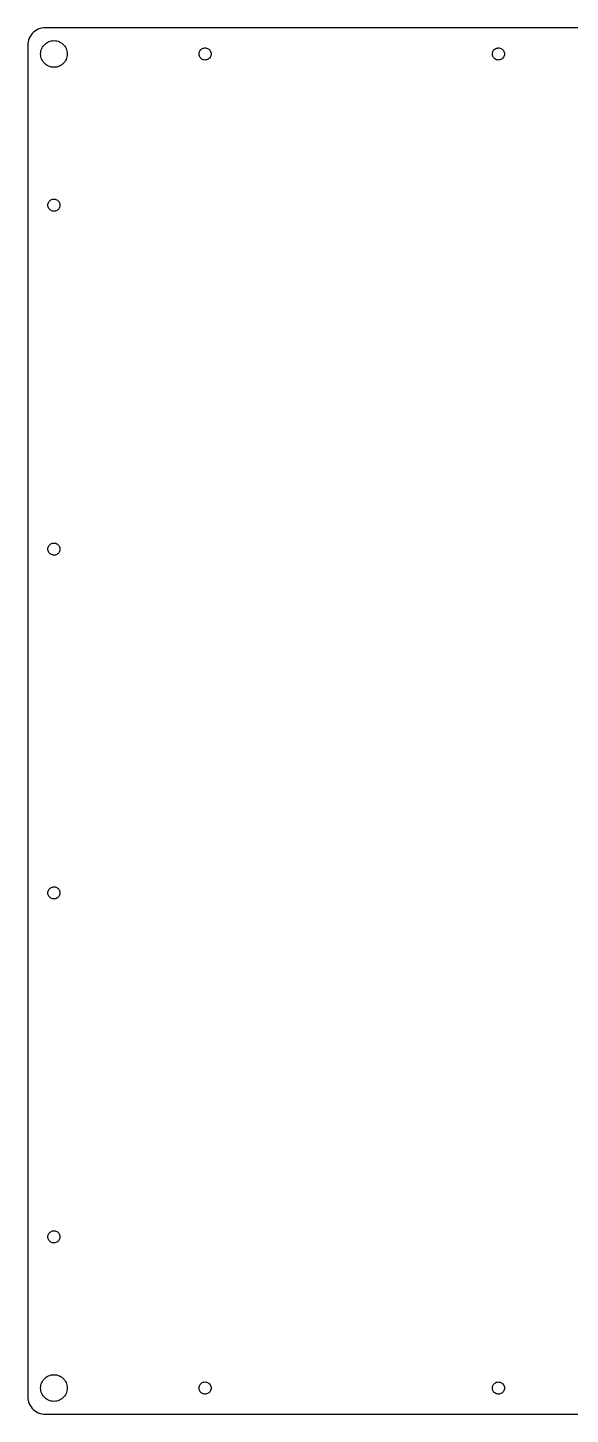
# Model space of a CAD drawing. Header units: metres. Extents: x -215 to 215, y -195 to 195.
# Drawn here: x -214.9 to -62.3, y -194.9 to 194.9 of the extents above; entities that cross this region are included whole.
import ezdxf

# ---------------------------------------------------------------- set-up
doc = ezdxf.new("R2010")
doc.units = ezdxf.units.M

msp = doc.modelspace()

# ---------------------------------------------------------------- linework, layer by layer
for p, q in [((-209.875, 194.875), (-210.398, 194.848)), ((209.875, 194.875), (-209.875, 194.875)), ((-214.63, 191.42), (-214.766, 190.915)), ((-214.443, 191.909), (-214.63, 191.42)), ((-214.205, 192.375), (-214.443, 191.909)), ((-213.92, 192.814), (-214.205, 192.375)), ((-213.591, 193.221), (-213.92, 192.814)), ((-213.221, 193.591), (-213.591, 193.221)), ((-212.814, 193.92), (-213.221, 193.591)), ((-212.375, 194.205), (-212.814, 193.92)), ((-211.909, 194.443), (-212.375, 194.205)), ((-211.42, 194.63), (-211.909, 194.443)), ((-210.915, 194.766), (-211.42, 194.63)), ((-210.398, 194.848), (-210.915, 194.766)), ((-209.025, 190.926), (-208.659, 191.066)), ((-208.659, 191.066), (-208.28, 191.168)), ((-208.28, 191.168), (-207.892, 191.229)), ((-207.892, 191.229), (-207.5, 191.25)), ((-207.5, 191.25), (-207.108, 191.229)), ((-207.108, 191.229), (-206.72, 191.168)), ((-206.72, 191.168), (-206.341, 191.066)), ((-206.341, 191.066), (-205.975, 190.926)), ((-214.848, 190.398), (-214.875, 189.875)), ((-214.875, 189.875), (-214.875, -189.875)), ((-214.766, 190.915), (-214.848, 190.398)), ((-211.25, 187.5), (-211.229, 187.892)), ((-211.229, 187.108), (-211.25, 187.5)), ((-211.229, 187.892), (-211.168, 188.28)), ((-211.168, 186.72), (-211.229, 187.108)), ((-211.168, 188.28), (-211.066, 188.659)), ((-211.066, 188.659), (-210.926, 189.025)), ((-210.926, 189.025), (-210.748, 189.375)), ((-210.748, 189.375), (-210.534, 189.704)), ((-210.534, 189.704), (-210.287, 190.009)), ((-210.287, 190.009), (-210.009, 190.287)), ((-210.009, 190.287), (-209.704, 190.534)), ((-209.704, 190.534), (-209.375, 190.748)), ((-209.375, 190.748), (-209.025, 190.926)), ((-205.975, 190.926), (-205.625, 190.748)), ((-205.625, 190.748), (-205.296, 190.534)), ((-205.296, 190.534), (-204.991, 190.287)), ((-204.991, 190.287), (-204.713, 190.009)), ((-204.713, 190.009), (-204.466, 189.704)), ((-204.466, 189.704), (-204.252, 189.375)), ((-204.252, 189.375), (-204.074, 189.025)), ((-204.074, 189.025), (-203.934, 188.659)), ((-203.934, 188.659), (-203.832, 188.28)), ((-203.832, 188.28), (-203.771, 187.892)), ((-203.771, 187.108), (-203.832, 186.72)), ((-203.771, 187.892), (-203.75, 187.5)), ((-203.75, 187.5), (-203.771, 187.108)), ((-166.695, 187.624), (-166.659, 187.87)), ((-166.695, 187.376), (-166.695, 187.624)), ((-166.659, 187.13), (-166.695, 187.376)), ((-166.659, 187.87), (-166.588, 188.107)), ((-166.588, 186.893), (-166.659, 187.13)), ((-166.588, 188.107), (-166.482, 188.332)), ((-166.482, 188.332), (-166.346, 188.539)), ((-166.346, 188.539), (-166.18, 188.724)), ((-166.18, 188.724), (-165.989, 188.883)), ((-165.989, 188.883), (-165.777, 189.012)), ((-165.777, 189.012), (-165.549, 189.109)), ((-165.549, 189.109), (-165.309, 189.172)), ((-165.309, 189.172), (-165.062, 189.199)), ((-165.062, 189.199), (-164.814, 189.19)), ((-164.814, 189.19), (-164.57, 189.145)), ((-164.57, 189.145), (-164.335, 189.065)), ((-164.335, 189.065), (-164.114, 188.951)), ((-164.114, 188.951), (-163.913, 188.807)), ((-163.913, 188.807), (-163.734, 188.634)), ((-163.734, 188.634), (-163.582, 188.438)), ((-163.582, 188.438), (-163.461, 188.222)), ((-163.461, 188.222), (-163.372, 187.99)), ((-163.372, 187.99), (-163.318, 187.748)), ((-163.318, 187.252), (-163.372, 187.01)), ((-163.318, 187.748), (-163.3, 187.5)), ((-163.3, 187.5), (-163.318, 187.252)), ((-84.1955, 187.624), (-84.1593, 187.87)), ((-84.1955, 187.376), (-84.1955, 187.624)), ((-84.1593, 187.13), (-84.1955, 187.376)), ((-84.1593, 187.87), (-84.0878, 188.107)), ((-84.0878, 186.893), (-84.1593, 187.13)), ((-84.0878, 188.107), (-83.9825, 188.332)), ((-83.9825, 188.332), (-83.8455, 188.539)), ((-83.8455, 188.539), (-83.6799, 188.724)), ((-83.6799, 188.724), (-83.4892, 188.883)), ((-83.4892, 188.883), (-83.2773, 189.012)), ((-83.2773, 189.012), (-83.0489, 189.109)), ((-83.0489, 189.109), (-82.8088, 189.172)), ((-82.8088, 189.172), (-82.5621, 189.199)), ((-82.5621, 189.199), (-82.3141, 189.19)), ((-82.3141, 189.19), (-82.07, 189.145)), ((-82.07, 189.145), (-81.8351, 189.065)), ((-81.8351, 189.065), (-81.6144, 188.951)), ((-81.6144, 188.951), (-81.4126, 188.807)), ((-81.4126, 188.807), (-81.2339, 188.634)), ((-81.2339, 188.634), (-81.0822, 188.438)), ((-81.0822, 188.438), (-80.9607, 188.222)), ((-80.9607, 188.222), (-80.8721, 187.99)), ((-80.8721, 187.99), (-80.8181, 187.748)), ((-80.8181, 187.252), (-80.8721, 187.01)), ((-80.8181, 187.748), (-80.8, 187.5)), ((-80.8, 187.5), (-80.8181, 187.252)), ((-211.066, 186.341), (-211.168, 186.72)), ((-210.926, 185.975), (-211.066, 186.341)), ((-210.748, 185.625), (-210.926, 185.975)), ((-210.534, 185.296), (-210.748, 185.625)), ((-210.287, 184.991), (-210.534, 185.296)), ((-210.009, 184.713), (-210.287, 184.991)), ((-209.704, 184.466), (-210.009, 184.713)), ((-209.375, 184.252), (-209.704, 184.466)), ((-209.025, 184.074), (-209.375, 184.252)), ((-208.659, 183.934), (-209.025, 184.074)), ((-208.28, 183.832), (-208.659, 183.934)), ((-207.892, 183.771), (-208.28, 183.832)), ((-207.5, 183.75), (-207.892, 183.771)), ((-207.108, 183.771), (-207.5, 183.75)), ((-206.72, 183.832), (-207.108, 183.771)), ((-206.341, 183.934), (-206.72, 183.832)), ((-205.975, 184.074), (-206.341, 183.934)), ((-205.625, 184.252), (-205.975, 184.074)), ((-205.296, 184.466), (-205.625, 184.252)), ((-204.991, 184.713), (-205.296, 184.466)), ((-204.713, 184.991), (-204.991, 184.713)), ((-204.466, 185.296), (-204.713, 184.991)), ((-204.252, 185.625), (-204.466, 185.296)), ((-204.074, 185.975), (-204.252, 185.625)), ((-203.934, 186.341), (-204.074, 185.975)), ((-203.832, 186.72), (-203.934, 186.341)), ((-166.482, 186.668), (-166.588, 186.893)), ((-166.346, 186.461), (-166.482, 186.668)), ((-166.18, 186.276), (-166.346, 186.461)), ((-165.989, 186.117), (-166.18, 186.276)), ((-165.777, 185.988), (-165.989, 186.117)), ((-165.549, 185.891), (-165.777, 185.988)), ((-165.309, 185.828), (-165.549, 185.891)), ((-165.062, 185.801), (-165.309, 185.828)), ((-164.814, 185.81), (-165.062, 185.801)), ((-164.57, 185.855), (-164.814, 185.81)), ((-164.335, 185.935), (-164.57, 185.855)), ((-164.114, 186.049), (-164.335, 185.935)), ((-163.913, 186.193), (-164.114, 186.049)), ((-163.734, 186.366), (-163.913, 186.193)), ((-163.582, 186.562), (-163.734, 186.366)), ((-163.461, 186.778), (-163.582, 186.562)), ((-163.372, 187.01), (-163.461, 186.778)), ((-83.9825, 186.668), (-84.0878, 186.893)), ((-83.8455, 186.461), (-83.9825, 186.668)), ((-83.6799, 186.276), (-83.8455, 186.461)), ((-83.4892, 186.117), (-83.6799, 186.276)), ((-83.2773, 185.988), (-83.4892, 186.117)), ((-83.0489, 185.891), (-83.2773, 185.988)), ((-82.8088, 185.828), (-83.0489, 185.891)), ((-82.5621, 185.801), (-82.8088, 185.828)), ((-82.3141, 185.81), (-82.5621, 185.801)), ((-82.07, 185.855), (-82.3141, 185.81)), ((-81.8351, 185.935), (-82.07, 185.855)), ((-81.6144, 186.049), (-81.8351, 185.935)), ((-81.4126, 186.193), (-81.6144, 186.049)), ((-81.2339, 186.366), (-81.4126, 186.193)), ((-81.0822, 186.562), (-81.2339, 186.366)), ((-80.9607, 186.778), (-81.0822, 186.562)), ((-80.8721, 187.01), (-80.9607, 186.778)), ((-209.2, 145), (-209.182, 145.248)), ((-209.182, 144.752), (-209.2, 145)), ((-209.182, 145.248), (-209.128, 145.49)), ((-209.128, 144.51), (-209.182, 144.752)), ((-209.128, 145.49), (-209.039, 145.722)), ((-209.039, 144.278), (-209.128, 144.51)), ((-209.039, 145.722), (-208.918, 145.938)), ((-208.918, 144.062), (-209.039, 144.278)), ((-208.918, 145.938), (-208.766, 146.134)), ((-208.766, 146.134), (-208.587, 146.307)), ((-208.587, 146.307), (-208.386, 146.451)), ((-208.386, 146.451), (-208.165, 146.565)), ((-208.165, 146.565), (-207.93, 146.645)), ((-207.93, 146.645), (-207.686, 146.69)), ((-207.686, 146.69), (-207.438, 146.699)), ((-207.438, 146.699), (-207.191, 146.672)), ((-207.191, 146.672), (-206.951, 146.609)), ((-206.951, 146.609), (-206.723, 146.512)), ((-206.723, 146.512), (-206.511, 146.383)), ((-206.511, 146.383), (-206.32, 146.224)), ((-206.32, 146.224), (-206.154, 146.039)), ((-206.154, 146.039), (-206.018, 145.832)), ((-206.018, 145.832), (-205.912, 145.607)), ((-205.912, 144.393), (-206.018, 144.168)), ((-205.912, 145.607), (-205.841, 145.37)), ((-205.841, 144.63), (-205.912, 144.393)), ((-205.841, 145.37), (-205.805, 145.124)), ((-205.805, 144.876), (-205.841, 144.63)), ((-205.805, 145.124), (-205.805, 144.876)), ((-208.766, 143.866), (-208.918, 144.062)), ((-208.587, 143.693), (-208.766, 143.866)), ((-208.386, 143.549), (-208.587, 143.693)), ((-208.165, 143.435), (-208.386, 143.549)), ((-207.93, 143.355), (-208.165, 143.435)), ((-207.686, 143.31), (-207.93, 143.355)), ((-207.438, 143.301), (-207.686, 143.31)), ((-207.191, 143.328), (-207.438, 143.301)), ((-206.951, 143.391), (-207.191, 143.328)), ((-206.723, 143.488), (-206.951, 143.391)), ((-206.511, 143.617), (-206.723, 143.488)), ((-206.32, 143.776), (-206.511, 143.617)), ((-206.154, 143.961), (-206.32, 143.776)), ((-206.018, 144.168), (-206.154, 143.961)), ((-209.2, 48.3333), (-209.182, 48.5809)), ((-209.182, 48.0858), (-209.2, 48.3333)), ((-209.182, 48.5809), (-209.128, 48.8231)), ((-209.128, 47.8436), (-209.182, 48.0858)), ((-209.128, 48.8231), (-209.039, 49.0549)), ((-209.039, 47.6118), (-209.128, 47.8436)), ((-209.039, 49.0549), (-208.918, 49.2713)), ((-208.918, 47.3953), (-209.039, 47.6118)), ((-208.918, 49.2713), (-208.766, 49.4678)), ((-208.766, 47.1989), (-208.918, 47.3953)), ((-208.766, 49.4678), (-208.587, 49.64)), ((-208.587, 47.0266), (-208.766, 47.1989)), ((-208.587, 49.64), (-208.386, 49.7844)), ((-208.386, 46.8822), (-208.587, 47.0266)), ((-208.386, 49.7844), (-208.165, 49.8979)), ((-208.165, 46.7687), (-208.386, 46.8822)), ((-208.165, 49.8979), (-207.93, 49.978)), ((-207.93, 49.978), (-207.686, 50.0231)), ((-207.686, 50.0231), (-207.438, 50.0322)), ((-207.438, 50.0322), (-207.191, 50.0051)), ((-207.191, 50.0051), (-206.951, 49.9423)), ((-206.951, 49.9423), (-206.723, 49.8452)), ((-206.723, 46.8214), (-206.951, 46.7244)), ((-206.723, 49.8452), (-206.511, 49.7159)), ((-206.511, 46.9507), (-206.723, 46.8214)), ((-206.511, 49.7159), (-206.32, 49.5572)), ((-206.32, 47.1095), (-206.511, 46.9507)), ((-206.32, 49.5572), (-206.154, 49.3723)), ((-206.154, 47.2943), (-206.32, 47.1095)), ((-206.154, 49.3723), (-206.018, 49.1653)), ((-206.018, 47.5013), (-206.154, 47.2943)), ((-206.018, 49.1653), (-205.912, 48.9406)), ((-205.912, 47.726), (-206.018, 47.5013)), ((-205.912, 48.9406), (-205.841, 48.703)), ((-205.841, 47.9637), (-205.912, 47.726)), ((-205.841, 48.703), (-205.805, 48.4574)), ((-205.805, 48.2092), (-205.841, 47.9637)), ((-205.805, 48.4574), (-205.805, 48.2092)), ((-207.93, 46.6886), (-208.165, 46.7687)), ((-207.686, 46.6435), (-207.93, 46.6886)), ((-207.438, 46.6345), (-207.686, 46.6435)), ((-207.191, 46.6616), (-207.438, 46.6345)), ((-206.951, 46.7244), (-207.191, 46.6616)), ((-208.386, -46.8822), (-208.165, -46.7687)), ((-208.165, -46.7687), (-207.93, -46.6886)), ((-207.93, -46.6886), (-207.686, -46.6435)), ((-207.686, -46.6435), (-207.438, -46.6345)), ((-207.438, -46.6345), (-207.191, -46.6616)), ((-207.191, -46.6616), (-206.951, -46.7244)), ((-206.951, -46.7244), (-206.723, -46.8214)), ((-209.2, -48.3333), (-209.182, -48.0858)), ((-209.182, -48.5809), (-209.2, -48.3333)), ((-209.182, -48.0858), (-209.128, -47.8436)), ((-209.128, -48.8231), (-209.182, -48.5809)), ((-209.128, -47.8436), (-209.039, -47.6118)), ((-209.039, -49.0549), (-209.128, -48.8231)), ((-209.039, -47.6118), (-208.918, -47.3953)), ((-208.918, -49.2713), (-209.039, -49.0549)), ((-208.918, -47.3953), (-208.766, -47.1989)), ((-208.766, -49.4678), (-208.918, -49.2713)), ((-208.766, -47.1989), (-208.587, -47.0266)), ((-208.587, -49.64), (-208.766, -49.4678)), ((-208.587, -47.0266), (-208.386, -46.8822)), ((-208.386, -49.7844), (-208.587, -49.64)), ((-208.165, -49.8979), (-208.386, -49.7844)), ((-207.93, -49.978), (-208.165, -49.8979)), ((-207.686, -50.0231), (-207.93, -49.978)), ((-207.438, -50.0322), (-207.686, -50.0231)), ((-207.191, -50.0051), (-207.438, -50.0322)), ((-206.951, -49.9423), (-207.191, -50.0051)), ((-206.723, -49.8452), (-206.951, -49.9423)), ((-206.723, -46.8214), (-206.511, -46.9507)), ((-206.511, -49.7159), (-206.723, -49.8452)), ((-206.511, -46.9507), (-206.32, -47.1095)), ((-206.32, -49.5572), (-206.511, -49.7159)), ((-206.32, -47.1095), (-206.154, -47.2943)), ((-206.154, -49.3723), (-206.32, -49.5572)), ((-206.154, -47.2943), (-206.018, -47.5013)), ((-206.018, -49.1653), (-206.154, -49.3723)), ((-206.018, -47.5013), (-205.912, -47.726)), ((-205.912, -48.9406), (-206.018, -49.1653)), ((-205.912, -47.726), (-205.841, -47.9637)), ((-205.841, -48.703), (-205.912, -48.9406)), ((-205.841, -47.9637), (-205.805, -48.2092)), ((-205.805, -48.4574), (-205.841, -48.703)), ((-205.805, -48.2092), (-205.805, -48.4574)), ((-209.039, -144.278), (-208.918, -144.062)), ((-208.918, -144.062), (-208.766, -143.866)), ((-208.766, -143.866), (-208.587, -143.693)), ((-208.587, -143.693), (-208.386, -143.549)), ((-208.386, -143.549), (-208.165, -143.435)), ((-208.165, -143.435), (-207.93, -143.355)), ((-207.93, -143.355), (-207.686, -143.31)), ((-207.686, -143.31), (-207.438, -143.301)), ((-207.438, -143.301), (-207.191, -143.328)), ((-207.191, -143.328), (-206.951, -143.391)), ((-206.951, -143.391), (-206.723, -143.488)), ((-206.723, -143.488), (-206.511, -143.617)), ((-206.511, -143.617), (-206.32, -143.776)), ((-206.32, -143.776), (-206.154, -143.961)), ((-206.154, -143.961), (-206.018, -144.168)), ((-206.018, -144.168), (-205.912, -144.393)), ((-209.2, -145), (-209.182, -144.752)), ((-209.182, -145.248), (-209.2, -145)), ((-209.182, -144.752), (-209.128, -144.51)), ((-209.128, -145.49), (-209.182, -145.248)), ((-209.128, -144.51), (-209.039, -144.278)), ((-209.039, -145.722), (-209.128, -145.49)), ((-208.918, -145.938), (-209.039, -145.722)), ((-208.766, -146.134), (-208.918, -145.938)), ((-208.587, -146.307), (-208.766, -146.134)), ((-208.386, -146.451), (-208.587, -146.307)), ((-208.165, -146.565), (-208.386, -146.451)), ((-207.93, -146.645), (-208.165, -146.565)), ((-207.686, -146.69), (-207.93, -146.645)), ((-207.438, -146.699), (-207.686, -146.69)), ((-207.191, -146.672), (-207.438, -146.699)), ((-206.951, -146.609), (-207.191, -146.672)), ((-206.723, -146.512), (-206.951, -146.609)), ((-206.511, -146.383), (-206.723, -146.512)), ((-206.32, -146.224), (-206.511, -146.383)), ((-206.154, -146.039), (-206.32, -146.224)), ((-206.018, -145.832), (-206.154, -146.039)), ((-205.912, -145.607), (-206.018, -145.832)), ((-205.912, -144.393), (-205.841, -144.63)), ((-205.841, -145.37), (-205.912, -145.607)), ((-205.841, -144.63), (-205.805, -144.876)), ((-205.805, -145.124), (-205.841, -145.37)), ((-205.805, -144.876), (-205.805, -145.124)), ((-211.229, -187.108), (-211.168, -186.72)), ((-211.168, -186.72), (-211.066, -186.341)), ((-211.066, -186.341), (-210.926, -185.975)), ((-210.926, -185.975), (-210.748, -185.625)), ((-210.748, -185.625), (-210.534, -185.296)), ((-210.534, -185.296), (-210.287, -184.991)), ((-210.287, -184.991), (-210.009, -184.713)), ((-210.009, -184.713), (-209.704, -184.466)), ((-209.704, -184.466), (-209.375, -184.252)), ((-209.375, -184.252), (-209.025, -184.074)), ((-209.025, -184.074), (-208.659, -183.934)), ((-208.659, -183.934), (-208.28, -183.832)), ((-208.28, -183.832), (-207.892, -183.771)), ((-207.892, -183.771), (-207.5, -183.75)), ((-207.5, -183.75), (-207.108, -183.771)), ((-207.108, -183.771), (-206.72, -183.832)), ((-206.72, -183.832), (-206.341, -183.934)), ((-206.341, -183.934), (-205.975, -184.074)), ((-205.975, -184.074), (-205.625, -184.252)), ((-205.625, -184.252), (-205.296, -184.466)), ((-205.296, -184.466), (-204.991, -184.713)), ((-204.991, -184.713), (-204.713, -184.991)), ((-204.713, -184.991), (-204.466, -185.296)), ((-204.466, -185.296), (-204.252, -185.625)), ((-204.252, -185.625), (-204.074, -185.975)), ((-204.074, -185.975), (-203.934, -186.341)), ((-203.934, -186.341), (-203.832, -186.72)), ((-203.832, -186.72), (-203.771, -187.108)), ((-166.659, -187.13), (-166.588, -186.893)), ((-166.588, -186.893), (-166.482, -186.668)), ((-166.482, -186.668), (-166.346, -186.461)), ((-166.346, -186.461), (-166.18, -186.276)), ((-166.18, -186.276), (-165.989, -186.117)), ((-165.989, -186.117), (-165.777, -185.988)), ((-165.777, -185.988), (-165.549, -185.891)), ((-165.549, -185.891), (-165.309, -185.828)), ((-165.309, -185.828), (-165.062, -185.801)), ((-165.062, -185.801), (-164.814, -185.81)), ((-164.814, -185.81), (-164.57, -185.855)), ((-164.57, -185.855), (-164.335, -185.935)), ((-164.335, -185.935), (-164.114, -186.049)), ((-164.114, -186.049), (-163.913, -186.193)), ((-163.913, -186.193), (-163.734, -186.366)), ((-163.734, -186.366), (-163.582, -186.562)), ((-163.582, -186.562), (-163.461, -186.778)), ((-163.461, -186.778), (-163.372, -187.01)), ((-163.372, -187.01), (-163.318, -187.252)), ((-84.1593, -187.13), (-84.0878, -186.893)), ((-84.0878, -186.893), (-83.9825, -186.668)), ((-83.9825, -186.668), (-83.8455, -186.461)), ((-83.8455, -186.461), (-83.6799, -186.276)), ((-83.6799, -186.276), (-83.4892, -186.117)), ((-83.4892, -186.117), (-83.2773, -185.988)), ((-83.2773, -185.988), (-83.0489, -185.891)), ((-83.0489, -185.891), (-82.8088, -185.828)), ((-82.8088, -185.828), (-82.5621, -185.801)), ((-82.5621, -185.801), (-82.3141, -185.81)), ((-82.3141, -185.81), (-82.07, -185.855)), ((-82.07, -185.855), (-81.8351, -185.935)), ((-81.8351, -185.935), (-81.6144, -186.049)), ((-81.6144, -186.049), (-81.4126, -186.193)), ((-81.4126, -186.193), (-81.2339, -186.366)), ((-81.2339, -186.366), (-81.0822, -186.562)), ((-81.0822, -186.562), (-80.9607, -186.778)), ((-80.9607, -186.778), (-80.8721, -187.01)), ((-80.8721, -187.01), (-80.8181, -187.252)), ((-214.875, -189.875), (-214.848, -190.398)), ((-214.848, -190.398), (-214.766, -190.915)), ((-214.766, -190.915), (-214.63, -191.42)), ((-211.25, -187.5), (-211.229, -187.108)), ((-211.229, -187.892), (-211.25, -187.5)), ((-211.168, -188.28), (-211.229, -187.892)), ((-211.066, -188.659), (-211.168, -188.28)), ((-210.926, -189.025), (-211.066, -188.659)), ((-210.748, -189.375), (-210.926, -189.025)), ((-210.534, -189.704), (-210.748, -189.375)), ((-210.287, -190.009), (-210.534, -189.704)), ((-210.009, -190.287), (-210.287, -190.009)), ((-209.704, -190.534), (-210.009, -190.287)), ((-209.375, -190.748), (-209.704, -190.534)), ((-209.025, -190.926), (-209.375, -190.748)), ((-208.659, -191.066), (-209.025, -190.926)), ((-205.975, -190.926), (-206.341, -191.066)), ((-205.625, -190.748), (-205.975, -190.926)), ((-205.296, -190.534), (-205.625, -190.748)), ((-204.991, -190.287), (-205.296, -190.534)), ((-204.713, -190.009), (-204.991, -190.287)), ((-204.466, -189.704), (-204.713, -190.009)), ((-204.252, -189.375), (-204.466, -189.704)), ((-204.074, -189.025), (-204.252, -189.375)), ((-203.934, -188.659), (-204.074, -189.025)), ((-203.832, -188.28), (-203.934, -188.659)), ((-203.771, -187.892), (-203.832, -188.28)), ((-203.771, -187.108), (-203.75, -187.5)), ((-203.75, -187.5), (-203.771, -187.892)), ((-166.695, -187.376), (-166.659, -187.13)), ((-166.695, -187.624), (-166.695, -187.376)), ((-166.659, -187.87), (-166.695, -187.624)), ((-166.588, -188.107), (-166.659, -187.87)), ((-166.482, -188.332), (-166.588, -188.107)), ((-166.346, -188.539), (-166.482, -188.332)), ((-166.18, -188.724), (-166.346, -188.539)), ((-165.989, -188.883), (-166.18, -188.724)), ((-165.777, -189.012), (-165.989, -188.883)), ((-165.549, -189.109), (-165.777, -189.012)), ((-165.309, -189.172), (-165.549, -189.109)), ((-165.062, -189.199), (-165.309, -189.172)), ((-164.814, -189.19), (-165.062, -189.199)), ((-164.57, -189.145), (-164.814, -189.19)), ((-164.335, -189.065), (-164.57, -189.145)), ((-164.114, -188.951), (-164.335, -189.065)), ((-163.913, -188.807), (-164.114, -188.951)), ((-163.734, -188.634), (-163.913, -188.807)), ((-163.582, -188.438), (-163.734, -188.634)), ((-163.461, -188.222), (-163.582, -188.438)), ((-163.372, -187.99), (-163.461, -188.222)), ((-163.318, -187.748), (-163.372, -187.99)), ((-163.318, -187.252), (-163.3, -187.5)), ((-163.3, -187.5), (-163.318, -187.748)), ((-84.1955, -187.376), (-84.1593, -187.13)), ((-84.1955, -187.624), (-84.1955, -187.376)), ((-84.1593, -187.87), (-84.1955, -187.624)), ((-84.0878, -188.107), (-84.1593, -187.87)), ((-83.9825, -188.332), (-84.0878, -188.107)), ((-83.8455, -188.539), (-83.9825, -188.332)), ((-83.6799, -188.724), (-83.8455, -188.539)), ((-83.4892, -188.883), (-83.6799, -188.724)), ((-83.2773, -189.012), (-83.4892, -188.883)), ((-83.0489, -189.109), (-83.2773, -189.012)), ((-82.8088, -189.172), (-83.0489, -189.109)), ((-82.5621, -189.199), (-82.8088, -189.172)), ((-82.3141, -189.19), (-82.5621, -189.199)), ((-82.07, -189.145), (-82.3141, -189.19)), ((-81.8351, -189.065), (-82.07, -189.145)), ((-81.6144, -188.951), (-81.8351, -189.065)), ((-81.4126, -188.807), (-81.6144, -188.951)), ((-81.2339, -188.634), (-81.4126, -188.807)), ((-81.0822, -188.438), (-81.2339, -188.634)), ((-80.9607, -188.222), (-81.0822, -188.438)), ((-80.8721, -187.99), (-80.9607, -188.222)), ((-80.8181, -187.748), (-80.8721, -187.99)), ((-80.8181, -187.252), (-80.8, -187.5)), ((-80.8, -187.5), (-80.8181, -187.748)), ((-214.63, -191.42), (-214.443, -191.909)), ((-214.443, -191.909), (-214.205, -192.375)), ((-214.205, -192.375), (-213.92, -192.814)), ((-213.92, -192.814), (-213.591, -193.221)), ((-213.591, -193.221), (-213.221, -193.591)), ((-213.221, -193.591), (-212.814, -193.92)), ((-212.814, -193.92), (-212.375, -194.205)), ((-212.375, -194.205), (-211.909, -194.443)), ((-211.909, -194.443), (-211.42, -194.63)), ((-211.42, -194.63), (-210.915, -194.766)), ((-210.915, -194.766), (-210.398, -194.848)), ((-210.398, -194.848), (-209.875, -194.875)), ((-209.875, -194.875), (209.875, -194.875)), ((-208.28, -191.168), (-208.659, -191.066)), ((-207.892, -191.229), (-208.28, -191.168)), ((-207.5, -191.25), (-207.892, -191.229)), ((-207.108, -191.229), (-207.5, -191.25)), ((-206.72, -191.168), (-207.108, -191.229)), ((-206.341, -191.066), (-206.72, -191.168))]:
    msp.add_line(p, q)

doc.saveas('drawing.dxf')
